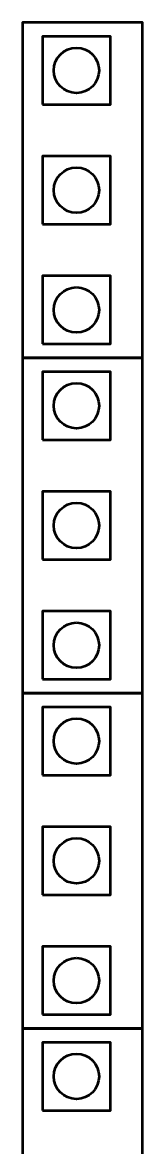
# Model space of a CAD drawing. Header units: centimetres. Extents: x -278 to 212, y -227 to 148.
# Drawn here: x -82.46 to -80.87, y 78.43 to 93.34 of the extents above; entities that cross this region are included whole.
import ezdxf

# ---------------------------------------------------------------- set-up
doc = ezdxf.new("R2010")
doc.units = ezdxf.units.CM
doc.header["$MEASUREMENT"] = 0
doc.layers.add('Layer 1', color=7, linetype='Continuous')

msp = doc.modelspace()

# ---------------------------------------------------------------- linework, layer by layer
at = {"layer": 'Layer 1', "lineweight": 53}
for points in [[(-82.45751, 88.9), (-80.87001, 88.9), (-80.87001, 93.345), (-82.45751, 93.345), (-82.45751, 88.9)], [(-82.19398, 92.26), (-81.29398, 92.26), (-81.29398, 93.16), (-82.19398, 93.16), (-82.19398, 92.26)], [(-82.19398, 90.6725), (-81.29398, 90.6725), (-81.29398, 91.5725), (-82.19398, 91.5725), (-82.19398, 90.6725)], [(-82.19398, 89.085), (-81.29398, 89.085), (-81.29398, 89.985), (-82.19398, 89.985), (-82.19398, 89.085)], [(-82.45751, 84.455), (-80.87001, 84.455), (-80.87001, 88.9), (-82.45751, 88.9), (-82.45751, 84.455)], [(-82.19398, 87.815), (-81.29398, 87.815), (-81.29398, 88.715), (-82.19398, 88.715), (-82.19398, 87.815)], [(-82.19398, 86.2275), (-81.29398, 86.2275), (-81.29398, 87.1275), (-82.19398, 87.1275), (-82.19398, 86.2275)], [(-82.19398, 84.64), (-81.29398, 84.64), (-81.29398, 85.54), (-82.19398, 85.54), (-82.19398, 84.64)], [(-82.45751, 80.01), (-80.87001, 80.01), (-80.87001, 84.455), (-82.45751, 84.455), (-82.45751, 80.01)], [(-82.19398, 83.37), (-81.29398, 83.37), (-81.29398, 84.27), (-82.19398, 84.27), (-82.19398, 83.37)], [(-82.19398, 81.7825), (-81.29398, 81.7825), (-81.29398, 82.6825), (-82.19398, 82.6825), (-82.19398, 81.7825)], [(-82.19398, 80.195), (-81.29398, 80.195), (-81.29398, 81.095), (-82.19398, 81.095), (-82.19398, 80.195)], [(-82.45751, 75.565), (-80.87001, 75.565), (-80.87001, 80.01), (-82.45751, 80.01), (-82.45751, 75.565)], [(-82.19398, 78.925), (-81.29398, 78.925), (-81.29398, 79.825), (-82.19398, 79.825), (-82.19398, 78.925)]]:
    msp.add_lwpolyline(points, close=True, dxfattribs=at)
for centre in [(-81.74398, 92.71), (-81.74398, 91.1225), (-81.74398, 89.535), (-81.74398, 88.265), (-81.74398, 86.6775), (-81.74398, 85.09), (-81.74398, 83.82), (-81.74398, 82.2325), (-81.74398, 80.645), (-81.74398, 79.375)]:
    msp.add_ellipse(centre, major_axis=(0, 0.3), ratio=1, dxfattribs=at)

doc.saveas('drawing.dxf')
